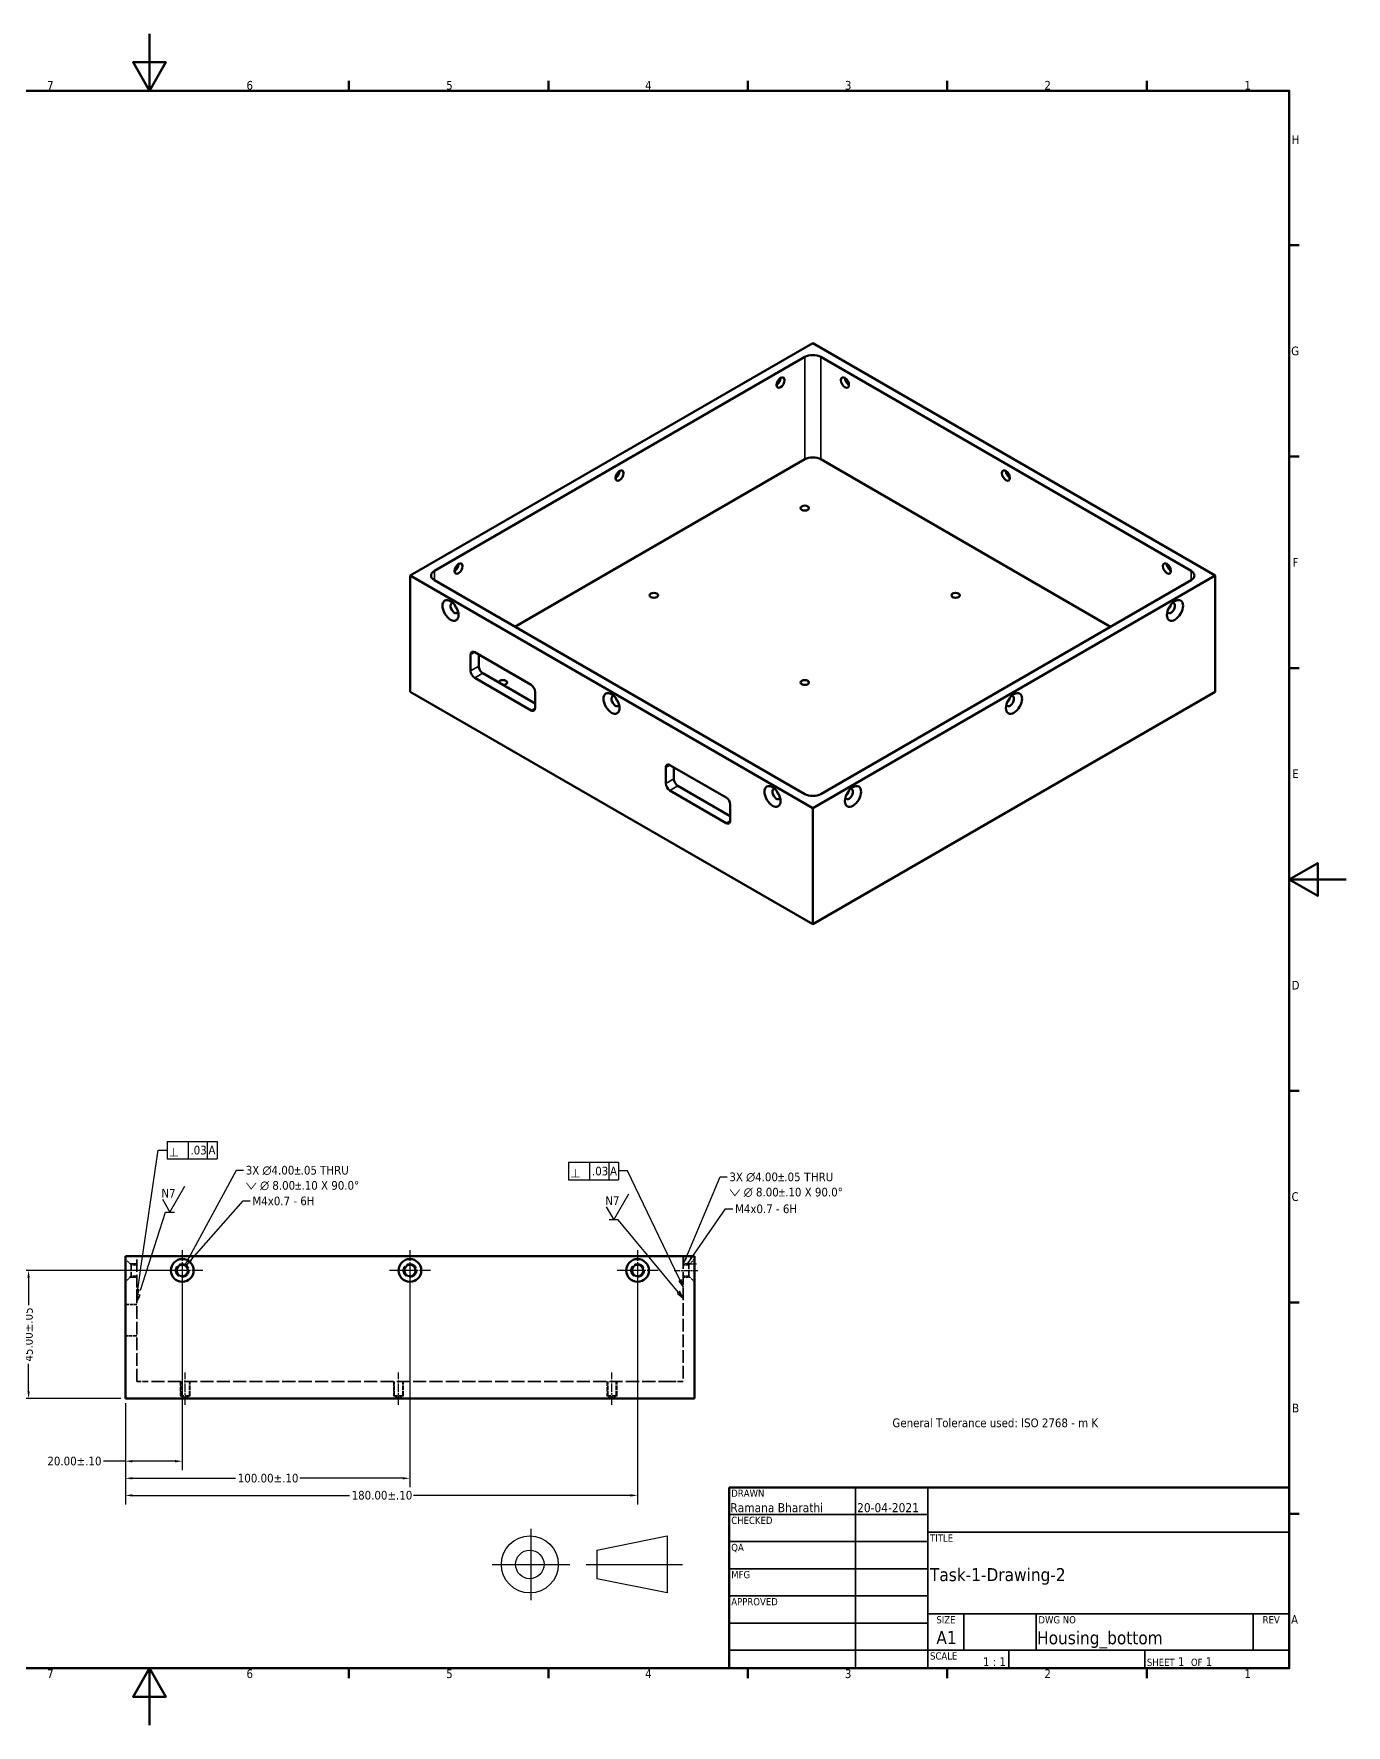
# Model space of a CAD drawing. Header units: millimetres. Extents: x 0 to 841, y 0 to 594.
# Drawn here: x 380 to 841, y 0 to 594 of the extents above; entities that cross this region are included whole.
import ezdxf
from ezdxf.enums import TextEntityAlignment as Align

# ---------------------------------------------------------------- set-up
doc = ezdxf.new("R2010")
doc.units = ezdxf.units.MM
doc.linetypes.add('CHAIN', pattern=[0.7087, 0.4724, -0.0591, 0.1181, -0.0591])
doc.linetypes.add('DASHED', pattern=[0.2067, 0.1654, -0.0413])
for name, color, linetype, lineweight in [('Border (ANSI)', 7, 'Continuous', 70), ('Center Mark (ANSI)', 7, 'Continuous', 25), ('Centerline (ANSI)', 7, 'Continuous', 25), ('Dimension (ANSI)', 7, 'Continuous', 25), ('Hidden (ANSI)', 7, 'DASHED', 35), ('Hidden Narrow (ANSI)', 7, 'DASHED', 25), ('Sketch Geometry (ANSI)', 7, 'Continuous', 25), ('Symbol (ANSI)', 7, 'Continuous', 25), ('Title (ANSI)', 7, 'Continuous', 50), ('Visible (ANSI)', 7, 'Continuous', 50), ('Visible Narrow (ANSI)', 7, 'Continuous', 35)]:
    doc.layers.add(name, color=color, linetype=linetype, lineweight=lineweight)
doc.styles.add('Note Text (ANSI)', font='tahoma.ttf')
doc.styles.add('Text Style30', font='tahoma.ttf')
doc.styles.add('Text Style38', font='tahoma.ttf')
doc.styles.add('Text Style39', font='tahoma.ttf')
doc.styles.add('Text Style6', font='AIGDT___.TTF')
doc.dimstyles.new('Default - mm (ANSI)', dxfattribs={"dimtxt": 3.048, "dimasz": 2.5, "dimexe": 3.175, "dimexo": 1.6002, "dimgap": 0.8, "dimtad": 0, "dimtoh": 1, "dimrnd": 1e-08, "dimzin": 4, "dimdsep": 46, "dimtxsty": 'Note Text (ANSI)', "dimcen": 0.09, "dimdle": 10, "dimclrd": 256, "dimclre": 256, "dimclrt": 256, "dimadec": 1, "dimazin": 1, "dimtfac": 1, "dimtofl": 0, "dimtmove": 0, "dimatfit": 3, "dimfxl": 1, "dimtolj": 1, "dimtzin": 4, "dimlwd": -1, "dimlwe": -1, "dimarcsym": 0})
doc.dimstyles.new('Default - mm (ANSI)$7', dxfattribs={"dimtxt": 3.048, "dimasz": 2.5, "dimexe": 3.175, "dimexo": 1.6002, "dimgap": 0.8, "dimtad": 0, "dimtoh": 1, "dimrnd": 1e-08, "dimzin": 4, "dimdsep": 46, "dimtxsty": 'Note Text (ANSI)', "dimcen": 0.09, "dimdle": 10, "dimclrd": 256, "dimclre": 256, "dimclrt": 256, "dimadec": 1, "dimazin": 1, "dimtfac": 1, "dimtofl": 0, "dimtmove": 0, "dimatfit": 3, "dimfxl": 1, "dimtolj": 1, "dimtzin": 4, "dimlwd": -1, "dimlwe": -1, "dimarcsym": 0})

# ---------------------------------------------------------------- blocks, each defined once
blk = doc.blocks.new('Borders Default Border')
at = {"layer": 'Border (ANSI)'}
for p, q in [((490.58, 574), (490.58, 577.45)), ((560.67, 574), (560.67, 577.45)), ((630.75, 574), (630.75, 577.45)), ((700.83, 574), (700.83, 577.45)), ((770.92, 574), (770.92, 577.45)), ((821, 519.75), (824.45, 519.75)), ((821, 445.5), (824.45, 445.5)), ((821, 371.25), (824.45, 371.25)), ((821, 222.75), (824.45, 222.75)), ((821, 148.5), (824.45, 148.5)), ((821, 74.25), (824.45, 74.25)), ((490.58, 20), (490.58, 16.55)), ((560.67, 20), (560.67, 16.55)), ((630.75, 20), (630.75, 16.55)), ((700.83, 20), (700.83, 16.55)), ((770.92, 20), (770.92, 16.55))]:
    blk.add_line(p, q, dxfattribs=at)
at = {"layer": 'Border (ANSI)', "flags": 128}
for points in [[(420.5, 594), (420.5, 574), (414.73, 584), (426.27, 584), (420.5, 574)], [(20, 20), (20, 574), (821, 574), (821, 20), (20, 20)], [(841, 297), (821, 297), (831, 302.77), (831, 291.23), (821, 297)], [(420.5, 0), (420.5, 20), (414.73, 10), (426.27, 10), (420.5, 20)]]:
    blk.add_lwpolyline(points, dxfattribs=at)
at = {"layer": 'Border (ANSI)', "char_height": 3.05, "attachment_point": 7, "style": 'Note Text (ANSI)'}
for s, insert in [('7', (384.51, 574.4)), ('6', (454.57, 574.34)), ('5', (524.73, 574.34)), ('4', (594.65, 574.4)), ('3', (664.84, 574.34)), ('2', (734.95, 574.4)), ('1', (805.27, 574.4)), ('H', (821.81, 555.35)), ('G', (821.66, 481.04)), ('F', (822.14, 406.85)), ('E', (822.05, 332.6)), ('D', (821.81, 258.35)), ('C', (821.8, 184.05)), ('B', (821.99, 109.85)), ('A', (821.63, 35.6)), ('7', (384.51, 16.55)), ('6', (454.57, 16.49)), ('5', (524.73, 16.49)), ('4', (594.65, 16.55)), ('3', (664.84, 16.49)), ('2', (734.95, 16.55)), ('1', (805.27, 16.55))]:
    blk.add_mtext(s, dxfattribs=dict(at, insert=insert))
blk = doc.blocks.new('Title Blocks ANSI - Large')
at = {"layer": 'Title (ANSI)'}
for p, q in [((127, 189.23), (127, 125.73)), ((323.85, 189.23), (127, 189.23)), ((323.85, 125.73), (323.85, 189.23)), ((127, 125.73), (323.85, 125.73))]:
    blk.add_line(p, q, dxfattribs=at)
at = {"layer": 'Title (ANSI)', "lineweight": 35}
for p, q in [((171.45, 125.73), (171.45, 189.23)), ((196.85, 125.73), (196.85, 189.23)), ((127, 179.7), (196.85, 179.7)), ((196.85, 173.48), (323.85, 173.48)), ((127, 170.18), (196.85, 170.18)), ((127, 160.65), (196.85, 160.65)), ((127, 151.13), (196.85, 151.13)), ((323.85, 144.78), (196.85, 144.78)), ((209.55, 132.08), (209.55, 144.78)), ((234.95, 132.08), (234.95, 144.78)), ((311.15, 132.08), (311.15, 144.78)), ((127, 141.6), (196.85, 141.6)), ((196.85, 132.08), (127, 132.08)), ((323.85, 132.08), (196.85, 132.08)), ((225.3, 132.08), (225.3, 125.73)), ((273.05, 132.08), (273.05, 125.73))]:
    blk.add_line(p, q, dxfattribs=at)
at = {"layer": 'Title (ANSI)', "style": 'Text Style38'}
for s, p in [('DRAWN', (127.76, 188.47)), ('CHECKED', (127.76, 178.94)), ('TITLE', (197.61, 172.72)), ('QA', (127.76, 169.42)), ('MFG', (127.76, 159.89)), ('APPROVED', (127.76, 150.37)), ('DWG NO', (235.71, 144.02)), ('SCALE', (197.61, 131.32))]:
    blk.add_text(s, height=2.54, dxfattribs=at).set_placement(p, align=Align.TOP_LEFT)
for s, p in [('SIZE', (203.2, 144.02)), ('REV', (317.5, 144.02))]:
    blk.add_text(s, height=2.54, dxfattribs=at).set_placement(p, align=Align.TOP_CENTER)
at = {"layer": 'Title (ANSI)', "insert": (273.81, 126.49), "char_height": 3.048, "attachment_point": 7, "style": 'Note Text (ANSI)'}
blk.add_mtext('\\fTahoma|b0|i0;\\H2.5400;SHEET\\fTahoma|b0|i0;\\H3.0480; 1  \\fTahoma|b0|i0;\\H2.5400;OF\\fTahoma|b0|i0;\\H3.0480; 1 ', dxfattribs=at)
at = {"layer": 'Title (ANSI)'}
for tag, p, height, style in [('AUTHOR_001', (127.44, 180.53), 3.17, 'Text Style39'), ('CREATION_DATE_001', (171.98, 180.53), 3.17, 'Text Style39'), ('TITLE_001', (197.61, 156.32), 4.57, 'Text Style30'), ('Sheet_Size_001', (199.85, 134.23), 4.57, 'Text Style30'), ('PART_NUMBER_001', (235.25, 134.14), 4.57, 'Text Style30'), ('Initial_View_Scale_001', (216.2, 126.49), 3.05, 'Note Text (ANSI)')]:
    blk.add_attdef(tag, p, '', height=height, dxfattribs=dict(at, style=style))
at = {"layer": 'Title (ANSI)', "style": 'Text Style39'}
for tag, p in [('COMPANY', (260.35, 181.36)), ('REVISION_NUMBER', (317.5, 136.52))]:
    blk.add_attdef(tag, text='', height=3.17, dxfattribs=at).set_placement(p, align=Align.MIDDLE_CENTER)
for tag, p in [('CHECKED_BY', (127.76, 170.94)), ('CHECKED_DATE', (172.21, 170.94)), ('MFG_APPROVED_BY', (127.76, 151.89)), ('MFG_APPROVED_DATE', (172.21, 151.89)), ('ENG_APPROVED_BY', (127.76, 142.37)), ('ENG_APPROVAL_DATE', (172.21, 142.37))]:
    blk.add_attdef(tag, text='', height=3.17, dxfattribs=at).set_placement(p, align=Align.BOTTOM_LEFT)
blk = doc.blocks.new('3rd angle projection')
at = {"layer": 'Sketch Geometry (ANSI)'}
for p, q in [((-19.79, 12.57), (-19.79, -12.57)), ((3.43, 5.01), (28.05, 10.01)), ((28.05, 10.01), (28.05, -9.99)), ((-33.45, 0.01), (-6.14, 0.01)), ((-0.41, 0), (33.45, 0)), ((3.43, 5.01), (3.43, -4.99)), ((28.05, -9.99), (3.43, -4.99))]:
    blk.add_line(p, q, dxfattribs=at)
for radius in [10, 5]:
    blk.add_circle((-20.18, 0.01), radius, dxfattribs=at)
blk = doc.blocks.new('*D35')
at = {"layer": 'Defpoints', "color": 0, "transparency": 16777216}
for p in [(432.01, 159.7), (412.01, 114.7), (432.01, 92.7)]:
    blk.add_point(p, dxfattribs=at)
at = {"layer": 'Dimension (ANSI)', "transparency": 16777216}
for p, q in [((432.01, 158.1), (432.01, 89.52)), ((412.01, 113.1), (412.01, 89.52)), ((412.01, 92.7), (404.33, 92.7)), ((429.51, 92.7), (414.51, 92.7))]:
    blk.add_line(p, q, dxfattribs=at)
for points in [[(414.51, 93.12), (414.51, 92.28), (412.01, 92.7)], [(429.51, 93.12), (429.51, 92.28), (432.01, 92.7)]]:
    blk.add_solid(points, dxfattribs=at)
at = {"layer": 'Dimension (ANSI)', "transparency": 16777216, "insert": (384.61, 94.29), "char_height": 3.048, "attachment_point": 1, "style": 'Note Text (ANSI)'}
blk.add_mtext('\\A1;20.00±.10', dxfattribs=at)
blk = doc.blocks.new('*D36')
at = {"layer": 'Defpoints', "color": 0, "transparency": 16777216}
for p in [(512.01, 159.7), (412.01, 114.7), (512.01, 86.7)]:
    blk.add_point(p, dxfattribs=at)
at = {"layer": 'Dimension (ANSI)', "transparency": 16777216}
for p, q in [((512.01, 158.1), (512.01, 83.53)), ((412.01, 113.1), (412.01, 83.53)), ((414.51, 86.7), (450.72, 86.7)), ((509.51, 86.7), (473.29, 86.7))]:
    blk.add_line(p, q, dxfattribs=at)
for points in [[(414.51, 87.12), (414.51, 86.28), (412.01, 86.7)], [(509.51, 87.12), (509.51, 86.28), (512.01, 86.7)]]:
    blk.add_solid(points, dxfattribs=at)
at = {"layer": 'Dimension (ANSI)', "transparency": 16777216, "insert": (451.52, 88.29), "char_height": 3.048, "attachment_point": 1, "style": 'Note Text (ANSI)'}
blk.add_mtext('\\A1;100.00±.10', dxfattribs=at)
blk = doc.blocks.new('*D37')
at = {"layer": 'Defpoints', "color": 0, "transparency": 16777216}
for p in [(592.01, 159.7), (412.01, 114.7), (592.01, 80.7)]:
    blk.add_point(p, dxfattribs=at)
at = {"layer": 'Dimension (ANSI)', "transparency": 16777216}
for p, q in [((592.01, 158.1), (592.01, 77.53)), ((412.01, 113.1), (412.01, 77.53)), ((414.51, 80.7), (490.72, 80.7)), ((589.51, 80.7), (513.29, 80.7))]:
    blk.add_line(p, q, dxfattribs=at)
for points in [[(414.51, 81.12), (414.51, 80.28), (412.01, 80.7)], [(589.51, 81.12), (589.51, 80.28), (592.01, 80.7)]]:
    blk.add_solid(points, dxfattribs=at)
at = {"layer": 'Dimension (ANSI)', "transparency": 16777216, "insert": (491.52, 82.29), "char_height": 3.048, "attachment_point": 1, "style": 'Note Text (ANSI)'}
blk.add_mtext('\\A1;180.00±.10', dxfattribs=at)
blk = doc.blocks.new('*D43')
at = {"layer": 'Defpoints', "color": 0, "transparency": 16777216}
for p in [(378.01, 159.7), (432.01, 159.7), (412.01, 114.7)]:
    blk.add_point(p, dxfattribs=at)
at = {"layer": 'Dimension (ANSI)', "transparency": 16777216}
for p, q in [((430.41, 159.7), (374.83, 159.7)), ((378.01, 157.2), (378.01, 147.51)), ((378.01, 117.2), (378.01, 126.89)), ((410.41, 114.7), (374.83, 114.7))]:
    blk.add_line(p, q, dxfattribs=at)
for points in [[(377.59, 157.2), (378.42, 157.2), (378.01, 159.7)], [(377.59, 117.2), (378.42, 117.2), (378.01, 114.7)]]:
    blk.add_solid(points, dxfattribs=at)
at = {"layer": 'Dimension (ANSI)', "transparency": 16777216, "insert": (376.42, 127.69), "char_height": 3.048, "attachment_point": 1, "rotation": 90, "style": 'Note Text (ANSI)'}
blk.add_mtext('\\A1;45.00±.05', dxfattribs=at)
blk = doc.blocks.new('GD&T Identifier4')
at = {"layer": 'Symbol (ANSI)'}
for p, q in [((417.36, 159.8), (423.5, 201.98)), ((423.5, 201.98), (426.68, 201.98)), ((426.68, 205.03), (444.23, 205.03)), ((426.68, 205.03), (426.68, 198.94)), ((434.06, 205.03), (434.06, 198.94)), ((440.79, 205.03), (440.79, 198.94)), ((444.23, 205.03), (444.23, 198.94)), ((426.68, 198.94), (444.23, 198.94)), ((416.37, 152.98), (417.33, 159.6)), ((416.86, 152.91), (415.87, 153.05)), ((415.87, 153.05), (415.96, 151.3)), ((416.37, 152.98), (416.11, 151.25)), ((416.25, 151.2), (416.86, 152.91))]:
    blk.add_line(p, q, dxfattribs=at)
at = {"layer": 'Symbol (ANSI)', "flags": 128}
blk.add_lwpolyline([(415.87, 153.05), (416.01, 150.51), (416.86, 152.91), (415.87, 153.05)], dxfattribs=at)
at = {"layer": 'Symbol (ANSI)'}
blk.add_solid([(415.87, 153.05), (416.01, 150.51), (416.86, 152.91), (415.87, 153.05)], dxfattribs=at)
at = {"layer": 'Symbol (ANSI)', "attachment_point": 7}
for s, insert, char_height, style in [('b', (427.36, 199.73), 3.05, 'Text Style6'), ('.03', (434.88, 200.39), 3.048, 'Note Text (ANSI)'), ('A', (441.21, 200.46), 3.05, 'Note Text (ANSI)')]:
    blk.add_mtext(s, dxfattribs=dict(at, insert=insert, char_height=char_height, style=style))
blk = doc.blocks.new('GD&T Identifier5')
at = {"layer": 'Symbol (ANSI)'}
for p, q in [((567.78, 197.68), (585.33, 197.68)), ((567.78, 197.68), (567.78, 191.58)), ((575.16, 197.68), (575.16, 191.58)), ((581.89, 197.68), (581.89, 191.58)), ((585.33, 197.68), (585.33, 191.58)), ((567.78, 191.58), (585.33, 191.58)), ((588.51, 194.63), (585.33, 194.63)), ((605.2, 159.8), (588.51, 194.63)), ((606.93, 156.21), (605.3, 159.6)), ((607.38, 156.42), (606.47, 155.99)), ((606.47, 155.99), (608.01, 153.95)), ((606.93, 156.21), (608.01, 153.95)), ((608.01, 153.95), (607.38, 156.42))]:
    blk.add_line(p, q, dxfattribs=at)
at = {"layer": 'Symbol (ANSI)', "flags": 128}
blk.add_lwpolyline([(606.47, 155.99), (608.01, 153.95), (607.38, 156.42), (606.47, 155.99)], dxfattribs=at)
at = {"layer": 'Symbol (ANSI)'}
blk.add_solid([(606.47, 155.99), (608.01, 153.95), (607.38, 156.42), (606.47, 155.99)], dxfattribs=at)
at = {"layer": 'Symbol (ANSI)', "attachment_point": 7}
for s, insert, char_height, style in [('.03', (575.98, 193.04), 3.048, 'Note Text (ANSI)'), ('A', (582.31, 193.11), 3.05, 'Note Text (ANSI)'), ('b', (568.46, 192.38), 3.05, 'Text Style6')]:
    blk.add_mtext(s, dxfattribs=dict(at, insert=insert, char_height=char_height, style=style))
blk = doc.blocks.new('Surface Texture Identifier3')
at = {"layer": 'Symbol (ANSI)'}
for p, q in [((425.01, 184.7), (427.65, 180.13)), ((427.65, 180.13), (432.93, 189.28)), ((417.28, 152.75), (426.06, 180.12)), ((426.06, 180.12), (429.23, 180.12)), ((416.21, 150.58), (416.01, 148.76)), ((416.57, 150.52), (416.01, 148.76)), ((416.01, 148.76), (416.96, 150.47)), ((417.03, 150.6), (417.25, 150.99)), ((417.25, 150.99), (417.09, 151.04))]:
    blk.add_line(p, q, dxfattribs=at)
at = {"layer": 'Symbol (ANSI)', "flags": 128}
blk.add_lwpolyline([(416.29, 151.3), (416.01, 148.76), (417.25, 150.99), (416.29, 151.3)], dxfattribs=at)
at = {"layer": 'Symbol (ANSI)'}
blk.add_solid([(416.29, 151.3), (416.01, 148.76), (417.25, 150.99), (416.29, 151.3)], dxfattribs=at)
at = {"layer": 'Symbol (ANSI)', "insert": (424.69, 185.31), "char_height": 3.048, "attachment_point": 7, "style": 'Note Text (ANSI)'}
blk.add_mtext('N7', dxfattribs=at)
blk = doc.blocks.new('Surface Texture Identifier4')
at = {"layer": 'Symbol (ANSI)'}
for p, q in [((583.61, 177.49), (588.89, 186.64)), ((580.97, 182.07), (583.61, 177.49)), ((585.2, 177.48), (582.03, 177.48)), ((606.41, 151.94), (585.2, 177.48)), ((606.79, 152.26), (606.02, 151.62)), ((606.02, 151.62), (608.01, 150.02)), ((606.41, 151.94), (608.01, 150.02)), ((608.01, 150.02), (606.79, 152.26))]:
    blk.add_line(p, q, dxfattribs=at)
at = {"layer": 'Symbol (ANSI)', "flags": 128}
blk.add_lwpolyline([(606.02, 151.62), (608.01, 150.02), (606.79, 152.26), (606.02, 151.62)], dxfattribs=at)
at = {"layer": 'Symbol (ANSI)'}
blk.add_solid([(606.02, 151.62), (608.01, 150.02), (606.79, 152.26), (606.02, 151.62)], dxfattribs=at)
at = {"layer": 'Symbol (ANSI)', "insert": (580.66, 182.68), "char_height": 3.048, "attachment_point": 7, "style": 'Note Text (ANSI)'}
blk.add_mtext('N7', dxfattribs=at)

msp = doc.modelspace()

# ---------------------------------------------------------------- linework, layer by layer
at = {"layer": 'Center Mark (ANSI)', "linetype": 'CHAIN', "ltscale": 7.971688}
for p, q in [((432.0064, 166.875), (432.0064, 152.525)), ((512.0064, 166.875), (512.0064, 152.525)), ((592.0064, 166.875), (592.0064, 152.525)), ((439.1814, 159.7), (424.8314, 159.7)), ((519.1814, 159.7), (504.8314, 159.7)), ((599.1814, 159.7), (584.8314, 159.7))]:
    msp.add_line(p, q, dxfattribs=at)
at = {"layer": 'Centerline (ANSI)', "linetype": 'CHAIN', "ltscale": 4.638536}
for p, q in [((419.1814, 159.7), (410.8314, 159.7)), ((604.8314, 159.7), (613.1814, 159.7))]:
    msp.add_line(p, q, dxfattribs=at)
at = {"layer": 'Centerline (ANSI)', "linetype": 'CHAIN', "ltscale": 6.305112}
for p, q in [((433.0064, 112.525), (433.0064, 123.875)), ((508.0064, 112.525), (508.0064, 123.875)), ((583.0064, 112.525), (583.0064, 123.875))]:
    msp.add_line(p, q, dxfattribs=at)
at = {"layer": 'Hidden (ANSI)', "ltscale": 5.387196}
for p, q in [((414.0064, 161.7), (412.0064, 163.7)), ((610.0064, 161.7), (612.0064, 163.7)), ((414.0064, 157.7), (412.0064, 155.7)), ((610.0064, 157.7), (612.0064, 155.7))]:
    msp.add_line(p, q, dxfattribs=at)
at = {"layer": 'Hidden (ANSI)', "ltscale": 11.967462}
for p, q in [((414.0064, 161.7), (414.0064, 157.7)), ((610.0064, 157.7), (610.0064, 161.7)), ((420.0064, 120.7), (416.0064, 120.7)), ((608.0064, 120.7), (604.0064, 120.7))]:
    msp.add_line(p, q, dxfattribs=at)
at = {"layer": 'Hidden (ANSI)', "ltscale": 3.809293}
for p, q in [((416.0064, 161.7), (414.0064, 161.7)), ((608.0064, 161.7), (610.0064, 161.7)), ((416.0064, 157.7), (414.0064, 157.7)), ((608.0064, 157.7), (610.0064, 157.7))]:
    msp.add_line(p, q, dxfattribs=at)
at = {"layer": 'Hidden (ANSI)', "ltscale": 26.608612}
for p, q in [((416.0064, 120.7), (416.0064, 164.7)), ((608.0064, 164.7), (608.0064, 120.7))]:
    msp.add_line(p, q, dxfattribs=at)
at = {"layer": 'Hidden (ANSI)', "ltscale": 7.618686}
for p, q in [((412.0064, 147.7), (416.0064, 147.7)), ((416.0064, 136.7), (412.0064, 136.7))]:
    msp.add_line(p, q, dxfattribs=at)
at = {"layer": 'Hidden (ANSI)', "ltscale": 27.818094}
msp.add_line((604.0064, 120.7), (420.0064, 120.7), dxfattribs=at)
at = {"layer": 'Hidden (ANSI)', "ltscale": 9.523383}
for p, q in [((431.5064, 115.7), (431.5064, 120.7)), ((434.5064, 115.7), (434.5064, 120.7)), ((506.5064, 115.7), (506.5064, 120.7)), ((509.5064, 115.7), (509.5064, 120.7)), ((581.5064, 115.7), (581.5064, 120.7)), ((584.5064, 115.7), (584.5064, 120.7))]:
    msp.add_line(p, q, dxfattribs=at)
at = {"layer": 'Hidden (ANSI)', "ltscale": 10.594184}
for p, q in [((434.7769, 115.7), (431.2359, 115.7)), ((509.7769, 115.7), (506.2359, 115.7)), ((584.7769, 115.7), (581.2359, 115.7))]:
    msp.add_line(p, q, dxfattribs=at)
at = {"layer": 'Hidden (ANSI)', "ltscale": 3.333024}
for p, q in [((433.0064, 114.7987), (431.5064, 115.7)), ((433.0064, 114.7987), (434.5064, 115.7)), ((508.0064, 114.7987), (506.5064, 115.7)), ((508.0064, 114.7987), (509.5064, 115.7)), ((583.0064, 114.7987), (581.5064, 115.7)), ((583.0064, 114.7987), (584.5064, 115.7))]:
    msp.add_line(p, q, dxfattribs=at)
at = {"layer": 'Hidden Narrow (ANSI)', "ltscale": 4.531173}
for p, q in [((416.0064, 162.079), (413.6274, 162.079)), ((610.3854, 162.079), (608.0064, 162.079)), ((413.6274, 157.321), (416.0064, 157.321)), ((608.0064, 157.321), (610.3854, 157.321))]:
    msp.add_line(p, q, dxfattribs=at)
at = {"layer": 'Hidden Narrow (ANSI)', "ltscale": 9.523383}
for p, q in [((431.2359, 120.7), (431.2359, 115.7)), ((434.7769, 115.7), (434.7769, 120.7)), ((506.2359, 120.7), (506.2359, 115.7)), ((509.7769, 115.7), (509.7769, 120.7)), ((581.2359, 120.7), (581.2359, 115.7)), ((584.7769, 115.7), (584.7769, 120.7))]:
    msp.add_line(p, q, dxfattribs=at)
at = {"layer": 'Hidden Narrow (ANSI)', "ltscale": 24.105303}
for centre in [(432.0064, 159.7), (512.0064, 159.7), (592.0064, 159.7)]:
    msp.add_circle(centre, 2.379, dxfattribs=at)
at = {"layer": 'Symbol (ANSI)'}
msp.add_line((610.2978, 162.079), (612.6727, 162.079), dxfattribs=at)
at = {"layer": 'Visible (ANSI)'}
for p, q in [((653.5509, 485.4025), (512.1295, 403.7528)), ((794.9722, 403.7528), (653.5509, 485.4025)), ((520.6148, 405.3858), (650.7225, 480.5035)), ((656.3793, 480.5035), (786.487, 405.3858)), ((548.8991, 385.7899), (650.7225, 444.5777)), ((656.3793, 444.5777), (758.2027, 385.7899)), ((512.1295, 362.928), (512.1295, 403.7528)), ((512.1295, 403.7528), (653.5509, 322.1032)), ((650.7225, 327.0022), (520.6148, 402.1198)), ((653.5509, 322.1032), (794.9722, 403.7528)), ((786.487, 402.1198), (656.3793, 327.0022)), ((794.9722, 362.928), (794.9722, 403.7528)), ((533.3427, 370.2765), (533.3427, 375.9919)), ((534.7569, 376.8084), (554.5559, 365.3775)), ((536.1712, 375.9919), (536.1712, 371.9095)), ((537.5854, 369.46), (555.9701, 358.8455)), ((653.5509, 281.2783), (512.1295, 362.928)), ((554.5559, 356.396), (534.7569, 367.827)), ((555.9701, 362.928), (555.9701, 357.2125)), ((794.9722, 362.928), (653.5509, 281.2783)), ((601.9321, 330.6764), (601.9321, 336.3919)), ((603.3463, 337.2084), (623.1453, 325.7774)), ((604.7605, 336.3919), (604.7605, 332.3094)), ((623.1453, 316.7959), (603.3463, 328.2269)), ((606.1747, 329.8599), (624.5595, 319.2454)), ((624.5595, 323.3279), (624.5595, 317.6124)), ((653.5509, 281.2783), (653.5509, 322.1032)), ((412.0064, 164.7), (612.0064, 164.7)), ((412.0064, 114.7), (412.0064, 164.7)), ((612.0064, 114.7), (612.0064, 164.7)), ((612.0064, 114.7), (412.0064, 114.7))]:
    msp.add_line(p, q, dxfattribs=at)
for centre, radius in [((432.0064, 159.7), 4), ((432.0064, 159.7), 2), ((512.0064, 159.7), 4), ((512.0064, 159.7), 2), ((592.0064, 159.7), 4), ((592.0064, 159.7), 2)]:
    msp.add_circle(centre, radius, dxfattribs=at)
for centre, major_axis, start_param, end_param in [((653.5509, 478.8705), (-4, 0), 3.92699082, 5.49778714), ((640.823, 472.3385), (-1, -1.7321), 0.78539816, 2.35619449), ((639.4087, 473.155), (2, 3.4641), 4.47634969, 4.94842827), ((666.2788, 472.3385), (-1, 1.7321), 0.78539816, 2.35619449), ((667.693, 473.155), (2, -3.4641), 4.47634969, 4.94842827), ((584.2544, 439.6787), (-1, -1.7321), 0.78539816, 2.35619449), ((582.8402, 440.4952), (2, 3.4641), 4.47634969, 4.94842827), ((653.5509, 442.9447), (-4, 0), 3.92699082, 5.49778714), ((722.8473, 439.6787), (-1, 1.7321), 0.78539816, 2.35619449), ((724.2616, 440.4952), (2, -3.4641), 4.47634969, 4.94842827), ((523.4432, 403.7528), (-4, 0), 5.49778714, 7.06858347), ((527.6859, 407.0188), (-1, -1.7321), 0.78539816, 2.35619449), ((526.2717, 407.8353), (2, 3.4641), 4.47634969, 4.94842827), ((779.4159, 407.0188), (-1, 1.7321), 0.78539816, 2.35619449), ((780.8301, 407.8353), (2, -3.4641), 4.47634969, 4.94842827), ((783.6585, 403.7528), (4, 0), 5.49778714, 7.06858347), ((527.6859, 392.3219), (-1, 1.7321), 5.92181818, 9.78614508), ((529.1001, 393.1384), (1, -1.7321), 4.22569403, 5.19908394), ((779.4159, 392.3219), (-1, -1.7321), 5.92181818, 9.78614508), ((778.0017, 393.1384), (1, 1.7321), 4.22569403, 5.19908394), ((534.7569, 375.1754), (-1, 1.7321), 5.49778714, 7.06858347), ((534.7569, 369.46), (1, -1.7321), 3.92699082, 5.49778714), ((537.5854, 371.093), (-1, 1.7321), 0.78539816, 2.35619449), ((544.6564, 366.194), (-1.5, 0), 1.62646683, 6.2275148), ((554.5559, 363.7445), (-1, 1.7321), 3.92699082, 5.49778714), ((554.5559, 358.029), (1, -1.7321), 5.49778714, 7.06858347), ((584.2544, 359.662), (-1, 1.7321), 5.92181818, 9.78614508), ((585.6686, 360.4785), (1, -1.7321), 4.22569403, 5.19908394), ((722.8473, 359.662), (-1, -1.7321), 5.92181818, 9.78614508), ((721.4331, 360.4785), (1, 1.7321), 4.22569403, 5.19908394), ((603.3463, 335.5754), (-1, 1.7321), 5.49778714, 7.06858347), ((603.3463, 329.8599), (1, -1.7321), 3.92699082, 5.49778714), ((606.1747, 331.4929), (-1, 1.7321), 0.78539816, 2.35619449), ((640.823, 327.0022), (-1, 1.7321), 5.92181818, 9.78614508), ((642.2372, 327.8186), (1, -1.7321), 4.22569403, 5.19908394), ((653.5509, 328.6351), (4, 0), 3.92699082, 5.49778714), ((666.2788, 327.0022), (-1, -1.7321), 5.92181818, 9.78614508), ((664.8646, 327.8186), (1, 1.7321), 4.22569403, 5.19908394), ((623.1453, 324.1444), (-1, 1.7321), 3.92699082, 5.49778714), ((623.1453, 318.4289), (1, -1.7321), 5.49778714, 7.06858347)]:
    msp.add_ellipse(centre, major_axis=major_axis, ratio=0.57735027, start_param=start_param, end_param=end_param, dxfattribs=at)
for centre, major_axis in [((642.2372, 471.522), (1, 1.7321)), ((664.8646, 471.522), (-1, 1.7321)), ((585.6686, 438.8622), (1, 1.7321)), ((721.4331, 438.8622), (-1, 1.7321)), ((650.7225, 427.4312), (-1.5, 0)), ((529.1001, 406.2023), (1, 1.7321)), ((778.0017, 406.2023), (-1, 1.7321)), ((526.2717, 391.5054), (2, -3.4641)), ((597.6894, 396.8126), (-1.5, 0)), ((703.7555, 396.8126), (-1.5, 0)), ((780.8301, 391.5054), (-2, -3.4641)), ((582.8402, 358.8455), (2, -3.4641)), ((650.7225, 366.194), (-1.5, 0)), ((724.2616, 358.8455), (-2, -3.4641)), ((639.4087, 326.1857), (2, -3.4641)), ((667.693, 326.1857), (-2, -3.4641))]:
    msp.add_ellipse(centre, major_axis=major_axis, ratio=0.57735027, dxfattribs=at)
at = {"layer": 'Visible Narrow (ANSI)'}
for p, q in [((650.7225, 480.5035), (650.7225, 444.5777)), ((656.3793, 444.5777), (656.3793, 480.5035)), ((520.6148, 402.1198), (520.6148, 405.3858)), ((786.487, 405.3858), (786.487, 402.1198)), ((533.3427, 375.9919), (534.7569, 376.8084)), ((536.1712, 371.9095), (533.3427, 370.2765)), ((534.7569, 367.827), (537.5854, 369.46)), ((555.9701, 357.2125), (554.5559, 356.396)), ((601.9321, 336.3919), (603.3463, 337.2084)), ((604.7605, 332.3094), (601.9321, 330.6764)), ((603.3463, 328.2269), (606.1747, 329.8599)), ((624.5595, 317.6124), (623.1453, 316.7959))]:
    msp.add_line(p, q, dxfattribs=at)

# ---------------------------------------------------------------- block references
for name, p in [('Borders Default Border', (0, 0)), ('3rd angle projection', (574.3046, 56.4393))]:
    msp.add_blockref(name, p)
msp.add_blockref('Title Blocks ANSI - Large', (497.1497, -105.7296)).add_auto_attribs({'AUTHOR_001': 'Ramana Bharathi', 'CREATION_DATE_001': '20-04-2021', 'PART_NUMBER_001': 'Housing_bottom', 'TITLE_001': 'Task-1-Drawing-2', 'Sheet_Size_001': 'A1', 'Initial_View_Scale_001': '1 : 1'})
at = {"layer": 'Symbol (ANSI)'}
for name in ['GD&T Identifier4', 'GD&T Identifier5', 'Surface Texture Identifier3', 'Surface Texture Identifier4']:
    msp.add_blockref(name, (0, 0), dxfattribs=at)

# ---------------------------------------------------------------- texts
at = {"layer": 'Symbol (ANSI)', "char_height": 3.048, "width": 45.938074, "attachment_point": 1, "line_spacing_factor": 1.05, "style": 'Note Text (ANSI)'}
for s, insert in [('{3X \\fAIGDT|b0|i0;\\H3.0480;n\\fTahoma|b0|i0;\\H3.0480;4.00\\fAIGDT|b0|i0;\\H3.0480;`\\fTahoma|b0|i0;\\H3.0480;.05\\fTahoma|b0|i0;\\H3.0480; THRU\\P\\fAIGDT|b0|i0;\\H3.0480;w\\fTahoma|b0|i0;\\H3.0480; \\fAIGDT|b0|i0;\\H3.0480;n\\fTahoma|b0|i0;\\H3.0480; 8.00\\fAIGDT|b0|i0;\\H3.0480;`\\fTahoma|b0|i0;\\H3.0480;.10\\fTahoma|b0|i0;\\H3.0480; X 90.0°}', (454.317, 196.4361)), ('{3X \\fAIGDT|b0|i0;\\H3.0480;n\\fTahoma|b0|i0;\\H3.0480;4.00\\fAIGDT|b0|i0;\\H3.0480;`\\fTahoma|b0|i0;\\H3.0480;.05\\fTahoma|b0|i0;\\H3.0480; \\fAIGDT|b0|i0;\\H3.0480;T\\fTahoma|b0|i0;\\H3.0480;HRU\\P\\fAIGDT|b0|i0;\\H3.0480;w\\fTahoma|b0|i0;\\H3.0480; \\fAIGDT|b0|i0;\\H3.0480;n\\fTahoma|b0|i0;\\H3.0480; 8.00\\fAIGDT|b0|i0;\\H3.0480;`\\fTahoma|b0|i0;\\H3.0480;.10\\fTahoma|b0|i0;\\H3.0480; X 90.0°}', (624.2623, 194.0811))]:
    msp.add_mtext(s, dxfattribs=dict(at, insert=insert))
at = {"layer": 'Symbol (ANSI)', "char_height": 3.048, "attachment_point": 1, "style": 'Note Text (ANSI)'}
for s, insert, width in [('{M4x0.7 - 6H}', (456.6568, 185.635), 22.921454), ('{M4x0.7 - 6H}', (626.2499, 182.8728), 22.921454), ('{\\fTahoma|b0|i0;General Tolerance used: ISO 2768 - m K}', (681.5441, 107.7057), 77.263423)]:
    msp.add_mtext(s, dxfattribs=dict(at, insert=insert, width=width))

# ---------------------------------------------------------------- dimensions: what is measured, and where the dimension line sits
at = {"layer": 'Dimension (ANSI)'}
for base, p2, angle, override, picture, middle in [((378.0064, 159.7), (432.0064, 159.7), 90, {"dimgap": 0.8, "dimtoh": 0, "dimdec": 2, "dimtol": 1, "dimlim": 0, "dimtp": 0.05, "dimtm": 0.05, "dimtdec": 2, "dimatfit": 1}, '*D43', (378.0064, 137.2)), ((432.0064, 92.7), (432.0064, 159.7), 180, {"dimgap": 0.8, "dimtoh": 0, "dimdec": 2, "dimtol": 1, "dimlim": 0, "dimtp": 0.1, "dimtm": 0.1, "dimtdec": 2, "dimatfit": 2}, '*D35', (394.0688, 92.7)), ((512.0064, 86.7), (512.0064, 159.7), 180, {"dimgap": 0.8, "dimtoh": 0, "dimdec": 2, "dimtol": 1, "dimlim": 0, "dimtp": 0.1, "dimtm": 0.1, "dimtdec": 2, "dimatfit": 1}, '*D36', (462.0064, 86.7)), ((592.0064, 80.7), (592.0064, 159.7), 180, {"dimgap": 0.8, "dimtoh": 0, "dimdec": 2, "dimtol": 1, "dimlim": 0, "dimtp": 0.1, "dimtm": 0.1, "dimtdec": 2, "dimatfit": 1}, '*D37', (502.0064, 80.7))]:
    dim = msp.add_linear_dim(base=base, p1=(412.0064, 114.7), p2=p2, angle=angle, dimstyle='Default - mm (ANSI)', override=override, dxfattribs=at)
    dim.commit()
    dim.dimension.update_dxf_attribs({"geometry": picture, "text_midpoint": middle, "dimtype": 160})

# ---------------------------------------------------------------- leaders
at = {"layer": 'Symbol (ANSI)', "annotation_type": 0, "has_hookline": 1, "hookline_direction": 0}
for points, text_width in [([(432.9238, 161.4772), (451.017, 194.9121), (453.517, 194.9121)], 45.445), ([(608.0064, 161.7), (620.9623, 192.5571), (623.4623, 192.5571)], 45.445), ([(433.5515, 161.509), (453.3568, 184.111), (455.8568, 184.111)], 22.0852), ([(609.4977, 162.079), (622.9499, 181.3488), (625.4499, 181.3488)], 22.0852)]:
    msp.add_leader(points, dimstyle='Default - mm (ANSI)$7', override={"dimtad": 0}, dxfattribs=dict(at, text_width=text_width))

doc.saveas('drawing.dxf')
